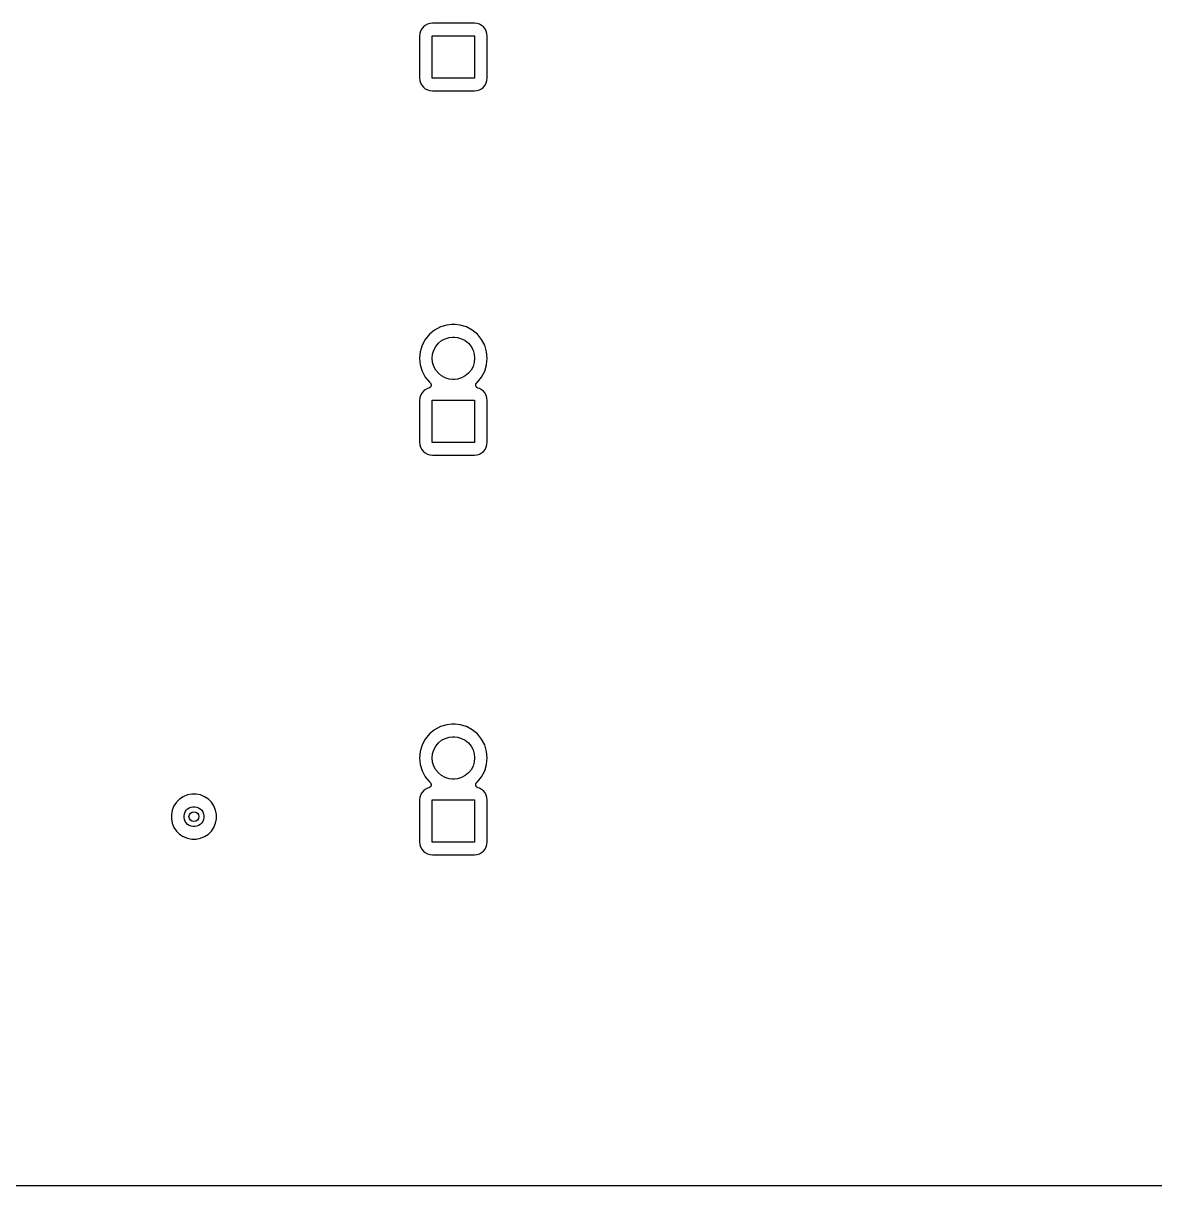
# Model space of a CAD drawing. Extents: x 1.79 to 9.66, y -5.89 to -1.5.
# Drawn here: x 5.706 to 7.5, y -5.892 to -4.049 of the extents above; entities that cross this region are included whole.
import ezdxf

# ---------------------------------------------------------------- set-up
doc = ezdxf.new("R2010")
doc.units = 0
doc.header["$MEASUREMENT"] = 0
doc.layers.add('BLACK', color=7, linetype='CONTINUOUS')

msp = doc.modelspace()

# ---------------------------------------------------------------- linework, layer by layer
at = {"layer": 'BLACK', "linetype": 'CONTINUOUS'}
for p, q in [((6.34012, -4.05469), (6.33762, -4.05773)), ((6.34317, -4.05219), (6.34012, -4.05469)), ((6.34664, -4.05033), (6.34317, -4.05219)), ((6.35041, -4.04919), (6.34664, -4.05033)), ((6.35458, -4.04878), (6.35041, -4.04919)), ((6.42101, -4.04878), (6.35458, -4.04878)), ((6.42518, -4.04919), (6.42101, -4.04878)), ((6.42895, -4.05033), (6.42518, -4.04919)), ((6.43243, -4.05219), (6.42895, -4.05033)), ((6.43547, -4.05469), (6.43243, -4.05219)), ((6.43797, -4.05773), (6.43547, -4.05469)), ((6.33462, -4.06498), (6.33421, -4.06914)), ((6.33421, -4.06914), (6.33421, -4.13558)), ((6.33576, -4.06121), (6.33462, -4.06498)), ((6.33762, -4.05773), (6.33576, -4.06121)), ((6.35433, -4.13583), (6.35433, -4.0689)), ((6.35433, -4.0689), (6.42126, -4.0689)), ((6.42126, -4.0689), (6.42126, -4.13583)), ((6.43983, -4.06121), (6.43797, -4.05773)), ((6.44097, -4.06498), (6.43983, -4.06121)), ((6.44138, -4.06914), (6.44097, -4.06498)), ((6.44138, -4.13558), (6.44138, -4.06914)), ((6.33421, -4.13558), (6.33462, -4.13975)), ((6.33462, -4.13975), (6.33576, -4.14352)), ((6.33576, -4.14352), (6.33762, -4.14699)), ((6.33762, -4.14699), (6.34012, -4.15004)), ((6.42126, -4.13583), (6.35433, -4.13583)), ((6.43547, -4.15004), (6.43797, -4.14699)), ((6.43797, -4.14699), (6.43983, -4.14352)), ((6.43983, -4.14352), (6.44097, -4.13975)), ((6.44097, -4.13975), (6.44138, -4.13558)), ((6.34012, -4.15004), (6.34317, -4.15254)), ((6.34317, -4.15254), (6.34664, -4.15439)), ((6.34664, -4.15439), (6.35041, -4.15554)), ((6.35041, -4.15554), (6.35458, -4.15595)), ((6.35458, -4.15595), (6.42101, -4.15595)), ((6.42101, -4.15595), (6.42518, -4.15554)), ((6.42518, -4.15554), (6.42895, -4.15439)), ((6.42895, -4.15439), (6.43243, -4.15254)), ((6.43243, -4.15254), (6.43547, -4.15004)), ((6.36724, -4.53048), (6.35795, -4.53545)), ((6.37731, -4.52743), (6.36724, -4.53048)), ((6.38517, -4.52665), (6.37731, -4.52743)), ((6.39042, -4.52665), (6.38517, -4.52665)), ((6.39828, -4.52743), (6.39042, -4.52665)), ((6.40835, -4.53048), (6.39828, -4.52743)), ((6.41764, -4.53545), (6.40835, -4.53048)), ((6.34313, -4.55027), (6.33816, -4.55956)), ((6.34981, -4.54213), (6.34313, -4.55027)), ((6.35795, -4.53545), (6.34981, -4.54213)), ((6.36402, -4.55634), (6.36911, -4.55216)), ((6.36911, -4.55216), (6.37493, -4.54905)), ((6.37493, -4.54905), (6.38124, -4.54714)), ((6.38124, -4.54714), (6.38615, -4.54665)), ((6.38615, -4.54665), (6.38944, -4.54665)), ((6.38944, -4.54665), (6.39436, -4.54714)), ((6.39436, -4.54714), (6.40066, -4.54905)), ((6.40066, -4.54905), (6.40648, -4.55216)), ((6.40648, -4.55216), (6.41157, -4.55634)), ((6.42578, -4.54213), (6.41764, -4.53545)), ((6.43246, -4.55027), (6.42578, -4.54213)), ((6.43743, -4.55956), (6.43246, -4.55027)), ((6.3351, -4.56964), (6.33407, -4.58012)), ((6.33816, -4.55956), (6.3351, -4.56964)), ((6.35481, -4.57356), (6.35673, -4.56725)), ((6.35673, -4.56725), (6.35984, -4.56144)), ((6.35984, -4.56144), (6.36402, -4.55634)), ((6.41157, -4.55634), (6.41575, -4.56144)), ((6.41575, -4.56144), (6.41886, -4.56725)), ((6.41886, -4.56725), (6.42078, -4.57356)), ((6.44049, -4.56964), (6.43743, -4.55956)), ((6.44152, -4.58012), (6.44049, -4.56964)), ((6.33407, -4.58012), (6.3351, -4.5906)), ((6.3351, -4.5906), (6.33816, -4.60068)), ((6.35417, -4.58012), (6.35481, -4.57356)), ((6.35481, -4.58668), (6.35417, -4.58012)), ((6.35673, -4.59299), (6.35481, -4.58668)), ((6.42078, -4.58668), (6.41886, -4.59299)), ((6.42078, -4.57356), (6.42142, -4.58012)), ((6.42142, -4.58012), (6.42078, -4.58668)), ((6.43743, -4.60068), (6.44049, -4.5906)), ((6.44049, -4.5906), (6.44152, -4.58012)), ((6.33816, -4.60068), (6.34313, -4.60997)), ((6.35984, -4.5988), (6.35673, -4.59299)), ((6.36402, -4.6039), (6.35984, -4.5988)), ((6.36911, -4.60808), (6.36402, -4.6039)), ((6.37493, -4.61118), (6.36911, -4.60808)), ((6.40648, -4.60808), (6.40066, -4.61118)), ((6.41157, -4.6039), (6.40648, -4.60808)), ((6.41575, -4.5988), (6.41157, -4.6039)), ((6.41886, -4.59299), (6.41575, -4.5988)), ((6.43246, -4.60997), (6.43743, -4.60068)), ((6.34313, -4.60997), (6.34981, -4.61811)), ((6.34888, -4.62741), (6.34664, -4.62809)), ((6.34932, -4.62722), (6.34888, -4.62741)), ((6.34976, -4.62704), (6.34932, -4.62722)), ((6.34977, -4.62704), (6.34976, -4.62704)), ((6.34978, -4.62703), (6.34977, -4.62704)), ((6.35018, -4.62677), (6.34978, -4.62703)), ((6.34981, -4.61811), (6.3506, -4.61876)), ((6.35058, -4.62651), (6.35018, -4.62677)), ((6.35059, -4.62649), (6.35058, -4.6265)), ((6.35058, -4.6265), (6.35058, -4.62651)), ((6.35093, -4.62616), (6.35059, -4.62649)), ((6.3506, -4.61876), (6.35064, -4.61879)), ((6.35064, -4.61879), (6.35064, -4.61879)), ((6.35064, -4.61879), (6.35064, -4.61879)), ((6.35064, -4.61879), (6.35065, -4.6188)), ((6.35065, -4.6188), (6.35099, -4.61915)), ((6.35127, -4.62582), (6.35093, -4.62616)), ((6.35099, -4.61915), (6.35132, -4.61948)), ((6.35128, -4.62581), (6.35127, -4.62582)), ((6.35129, -4.6258), (6.35128, -4.62581)), ((6.35155, -4.6254), (6.35129, -4.6258)), ((6.35132, -4.61948), (6.35133, -4.61949)), ((6.35133, -4.61949), (6.35133, -4.6195)), ((6.35133, -4.6195), (6.3516, -4.6199)), ((6.35182, -4.62501), (6.35155, -4.6254)), ((6.3516, -4.6199), (6.35186, -4.6203)), ((6.35183, -4.62499), (6.35182, -4.625)), ((6.35182, -4.625), (6.35182, -4.62501)), ((6.35202, -4.62455), (6.35183, -4.62499)), ((6.35186, -4.6203), (6.35186, -4.62031)), ((6.35186, -4.62031), (6.35187, -4.62032)), ((6.35187, -4.62032), (6.35204, -4.62076)), ((6.3522, -4.62412), (6.35202, -4.62455)), ((6.35204, -4.62076), (6.35222, -4.6212)), ((6.35221, -4.62409), (6.3522, -4.6241)), ((6.3522, -4.6241), (6.3522, -4.62412)), ((6.3523, -4.62362), (6.35221, -4.62409)), ((6.35222, -4.6212), (6.35223, -4.62122)), ((6.35223, -4.62122), (6.35223, -4.62123)), ((6.35223, -4.62123), (6.35232, -4.62169)), ((6.3524, -4.62316), (6.3523, -4.62362)), ((6.35232, -4.62169), (6.35241, -4.62216)), ((6.35241, -4.62218), (6.3524, -4.62266)), ((6.3524, -4.62266), (6.3524, -4.62314)), ((6.3524, -4.62314), (6.3524, -4.62315)), ((6.3524, -4.62315), (6.3524, -4.62316)), ((6.35241, -4.62216), (6.35241, -4.62217)), ((6.35241, -4.62217), (6.35241, -4.62218)), ((6.38124, -4.6131), (6.37493, -4.61118)), ((6.38615, -4.61358), (6.38124, -4.6131)), ((6.38944, -4.61358), (6.38615, -4.61358)), ((6.39436, -4.6131), (6.38944, -4.61358)), ((6.40066, -4.61118), (6.39436, -4.6131)), ((6.42318, -4.62307), (6.42319, -4.6226)), ((6.42318, -4.62308), (6.42318, -4.62307)), ((6.42318, -4.62309), (6.42318, -4.62308)), ((6.42328, -4.62356), (6.42318, -4.62309)), ((6.42319, -4.62209), (6.42329, -4.62163)), ((6.42319, -4.6221), (6.42319, -4.62209)), ((6.42319, -4.62211), (6.42319, -4.6221)), ((6.42319, -4.6226), (6.42319, -4.62211)), ((6.42336, -4.62403), (6.42328, -4.62356)), ((6.42329, -4.62163), (6.42338, -4.62116)), ((6.42337, -4.62404), (6.42336, -4.62403)), ((6.42337, -4.62405), (6.42337, -4.62404)), ((6.42355, -4.62449), (6.42337, -4.62405)), ((6.42338, -4.62116), (6.42339, -4.62115)), ((6.42339, -4.62114), (6.42357, -4.6207)), ((6.42339, -4.62115), (6.42339, -4.62114)), ((6.42373, -4.62493), (6.42355, -4.62449)), ((6.42357, -4.6207), (6.42376, -4.62026)), ((6.42373, -4.62494), (6.42373, -4.62493)), ((6.42374, -4.62495), (6.42373, -4.62494)), ((6.424, -4.62535), (6.42374, -4.62495)), ((6.42376, -4.62025), (6.42377, -4.62024)), ((6.42376, -4.62026), (6.42376, -4.62025)), ((6.42377, -4.62024), (6.42403, -4.61984)), ((6.42426, -4.62575), (6.424, -4.62535)), ((6.42403, -4.61984), (6.4243, -4.61945)), ((6.42427, -4.62576), (6.42426, -4.62575)), ((6.42427, -4.62577), (6.42427, -4.62576)), ((6.42461, -4.6261), (6.42427, -4.62577)), ((6.4243, -4.61945), (6.42431, -4.61944)), ((6.42431, -4.61943), (6.42465, -4.61909)), ((6.42431, -4.61944), (6.42431, -4.61943)), ((6.42494, -4.62645), (6.42461, -4.6261)), ((6.42465, -4.61909), (6.42499, -4.61876)), ((6.42495, -4.62645), (6.42494, -4.62645)), ((6.42496, -4.62646), (6.42495, -4.62645)), ((6.42535, -4.62673), (6.42496, -4.62646)), ((6.42499, -4.61876), (6.42578, -4.61811)), ((6.42575, -4.627), (6.42535, -4.62673)), ((6.42576, -4.62701), (6.42575, -4.627)), ((6.42577, -4.62701), (6.42576, -4.62701)), ((6.4262, -4.6272), (6.42577, -4.62701)), ((6.42578, -4.61811), (6.43246, -4.60997)), ((6.42664, -4.62739), (6.4262, -4.6272)), ((6.42666, -4.62739), (6.42664, -4.62739)), ((6.42667, -4.62739), (6.42666, -4.62739)), ((6.42666, -4.62739), (6.42666, -4.62739)), ((6.42671, -4.62741), (6.42667, -4.62739)), ((6.42895, -4.62809), (6.42671, -4.62741)), ((6.33462, -4.64273), (6.33421, -4.6469)), ((6.33576, -4.63896), (6.33462, -4.64273)), ((6.33762, -4.63549), (6.33576, -4.63896)), ((6.34012, -4.63244), (6.33762, -4.63549)), ((6.34317, -4.62994), (6.34012, -4.63244)), ((6.34664, -4.62809), (6.34317, -4.62994)), ((6.43243, -4.62994), (6.42895, -4.62809)), ((6.43547, -4.63244), (6.43243, -4.62994)), ((6.43797, -4.63549), (6.43547, -4.63244)), ((6.43983, -4.63896), (6.43797, -4.63549)), ((6.44097, -4.64273), (6.43983, -4.63896)), ((6.44138, -4.6469), (6.44097, -4.64273)), ((6.33421, -4.6469), (6.33421, -4.71334)), ((6.35433, -4.71358), (6.35433, -4.64665)), ((6.35433, -4.64665), (6.42126, -4.64665)), ((6.42126, -4.64665), (6.42126, -4.71358)), ((6.44138, -4.71334), (6.44138, -4.6469)), ((6.33421, -4.71334), (6.33462, -4.7175)), ((6.33462, -4.7175), (6.33576, -4.72127)), ((6.42126, -4.71358), (6.35433, -4.71358)), ((6.43983, -4.72127), (6.44097, -4.7175)), ((6.44097, -4.7175), (6.44138, -4.71334)), ((6.33576, -4.72127), (6.33762, -4.72475)), ((6.33762, -4.72475), (6.34012, -4.72779)), ((6.34012, -4.72779), (6.34317, -4.73029)), ((6.34317, -4.73029), (6.34664, -4.73215)), ((6.34664, -4.73215), (6.35041, -4.73329)), ((6.35041, -4.73329), (6.35458, -4.7337)), ((6.35458, -4.7337), (6.42101, -4.7337)), ((6.42101, -4.7337), (6.42518, -4.73329)), ((6.42518, -4.73329), (6.42895, -4.73215)), ((6.42895, -4.73215), (6.43243, -4.73029)), ((6.43243, -4.73029), (6.43547, -4.72779)), ((6.43547, -4.72779), (6.43797, -4.72475)), ((6.43797, -4.72475), (6.43983, -4.72127)), ((6.37731, -5.16129), (6.36724, -5.16434)), ((6.38517, -5.16051), (6.37731, -5.16129)), ((6.39042, -5.16051), (6.38517, -5.16051)), ((6.39828, -5.16129), (6.39042, -5.16051)), ((6.40835, -5.16434), (6.39828, -5.16129)), ((6.34981, -5.17599), (6.34313, -5.18413)), ((6.35795, -5.16931), (6.34981, -5.17599)), ((6.36724, -5.16434), (6.35795, -5.16931)), ((6.38124, -5.181), (6.38615, -5.18051)), ((6.38615, -5.18051), (6.38944, -5.18051)), ((6.38944, -5.18051), (6.39436, -5.181)), ((6.41764, -5.16931), (6.40835, -5.16434)), ((6.42578, -5.17599), (6.41764, -5.16931)), ((6.43246, -5.18413), (6.42578, -5.17599)), ((6.33816, -5.19342), (6.3351, -5.2035)), ((6.34313, -5.18413), (6.33816, -5.19342)), ((6.35673, -5.20111), (6.35984, -5.19529)), ((6.35984, -5.19529), (6.36402, -5.1902)), ((6.36402, -5.1902), (6.36911, -5.18602)), ((6.36911, -5.18602), (6.37493, -5.18291)), ((6.37493, -5.18291), (6.38124, -5.181)), ((6.39436, -5.181), (6.40066, -5.18291)), ((6.40066, -5.18291), (6.40648, -5.18602)), ((6.40648, -5.18602), (6.41157, -5.1902)), ((6.41157, -5.1902), (6.41575, -5.19529)), ((6.41575, -5.19529), (6.41886, -5.20111)), ((6.43743, -5.19342), (6.43246, -5.18413)), ((6.44049, -5.2035), (6.43743, -5.19342)), ((6.3351, -5.2035), (6.33407, -5.21398)), ((6.33407, -5.21398), (6.3351, -5.22446)), ((6.35417, -5.21398), (6.35481, -5.20742)), ((6.35481, -5.22054), (6.35417, -5.21398)), ((6.35481, -5.20742), (6.35673, -5.20111)), ((6.41886, -5.20111), (6.42078, -5.20742)), ((6.42078, -5.20742), (6.42142, -5.21398)), ((6.42142, -5.21398), (6.42078, -5.22054)), ((6.44152, -5.21398), (6.44049, -5.2035)), ((6.44049, -5.22446), (6.44152, -5.21398)), ((6.3351, -5.22446), (6.33816, -5.23454)), ((6.33816, -5.23454), (6.34313, -5.24382)), ((6.35673, -5.22684), (6.35481, -5.22054)), ((6.35984, -5.23266), (6.35673, -5.22684)), ((6.36402, -5.23775), (6.35984, -5.23266)), ((6.41575, -5.23266), (6.41157, -5.23775)), ((6.41886, -5.22684), (6.41575, -5.23266)), ((6.42078, -5.22054), (6.41886, -5.22684)), ((6.43246, -5.24382), (6.43743, -5.23454)), ((6.43743, -5.23454), (6.44049, -5.22446)), ((6.34313, -5.24382), (6.34981, -5.25196)), ((6.34981, -5.25196), (6.3506, -5.25262)), ((6.3506, -5.25262), (6.35064, -5.25265)), ((6.35064, -5.25265), (6.35064, -5.25265)), ((6.35064, -5.25265), (6.35064, -5.25265)), ((6.35064, -5.25265), (6.35065, -5.25266)), ((6.35065, -5.25266), (6.35099, -5.253)), ((6.35099, -5.253), (6.35132, -5.25334)), ((6.35132, -5.25334), (6.35133, -5.25335)), ((6.35133, -5.25335), (6.35133, -5.25336)), ((6.35133, -5.25336), (6.3516, -5.25376)), ((6.3516, -5.25376), (6.35186, -5.25416)), ((6.35186, -5.25416), (6.35186, -5.25417)), ((6.35186, -5.25417), (6.35187, -5.25418)), ((6.35187, -5.25418), (6.35204, -5.25462)), ((6.36911, -5.24194), (6.36402, -5.23775)), ((6.37493, -5.24504), (6.36911, -5.24194)), ((6.38124, -5.24696), (6.37493, -5.24504)), ((6.38615, -5.24744), (6.38124, -5.24696)), ((6.38944, -5.24744), (6.38615, -5.24744)), ((6.39436, -5.24696), (6.38944, -5.24744)), ((6.40066, -5.24504), (6.39436, -5.24696)), ((6.40648, -5.24194), (6.40066, -5.24504)), ((6.41157, -5.23775), (6.40648, -5.24194)), ((6.42357, -5.25455), (6.42376, -5.25412)), ((6.42376, -5.25411), (6.42377, -5.2541)), ((6.42376, -5.25412), (6.42376, -5.25411)), ((6.42377, -5.2541), (6.42403, -5.2537)), ((6.42403, -5.2537), (6.4243, -5.25331)), ((6.4243, -5.25331), (6.42431, -5.2533)), ((6.42431, -5.25329), (6.42466, -5.25295)), ((6.42431, -5.2533), (6.42431, -5.25329)), ((6.42466, -5.25295), (6.42499, -5.25262)), ((6.42499, -5.25262), (6.42578, -5.25196)), ((6.42578, -5.25196), (6.43246, -5.24382)), ((5.96595, -5.27271), (5.95944, -5.27541)), ((5.97286, -5.27134), (5.96595, -5.27271)), ((5.9799, -5.27134), (5.97286, -5.27134)), ((5.98681, -5.27271), (5.9799, -5.27134)), ((5.99331, -5.27541), (5.98681, -5.27271)), ((6.33576, -5.27282), (6.33462, -5.27659)), ((6.33762, -5.26935), (6.33576, -5.27282)), ((6.34012, -5.2663), (6.33762, -5.26935)), ((6.34317, -5.2638), (6.34012, -5.2663)), ((6.34664, -5.26194), (6.34317, -5.2638)), ((6.34888, -5.26127), (6.34664, -5.26194)), ((6.34932, -5.26108), (6.34888, -5.26127)), ((6.34976, -5.2609), (6.34932, -5.26108)), ((6.34977, -5.2609), (6.34976, -5.2609)), ((6.34978, -5.26089), (6.34977, -5.2609)), ((6.35018, -5.26063), (6.34978, -5.26089)), ((6.35058, -5.26036), (6.35018, -5.26063)), ((6.35059, -5.26035), (6.35058, -5.26036)), ((6.35058, -5.26036), (6.35058, -5.26036)), ((6.35093, -5.26001), (6.35059, -5.26035)), ((6.35127, -5.25968), (6.35093, -5.26001)), ((6.35128, -5.25967), (6.35127, -5.25968)), ((6.35129, -5.25966), (6.35128, -5.25967)), ((6.35155, -5.25926), (6.35129, -5.25966)), ((6.35182, -5.25887), (6.35155, -5.25926)), ((6.35183, -5.25885), (6.35182, -5.25886)), ((6.35182, -5.25886), (6.35182, -5.25887)), ((6.35202, -5.25841), (6.35183, -5.25885)), ((6.3522, -5.25797), (6.35202, -5.25841)), ((6.35204, -5.25462), (6.35222, -5.25506)), ((6.35221, -5.25795), (6.3522, -5.25796)), ((6.3522, -5.25796), (6.3522, -5.25797)), ((6.3523, -5.25748), (6.35221, -5.25795)), ((6.35222, -5.25506), (6.35223, -5.25507)), ((6.35223, -5.25507), (6.35223, -5.25508)), ((6.35223, -5.25508), (6.35232, -5.25555)), ((6.3524, -5.25702), (6.3523, -5.25748)), ((6.35232, -5.25555), (6.35241, -5.25602)), ((6.35241, -5.25604), (6.3524, -5.25651)), ((6.3524, -5.25651), (6.3524, -5.257)), ((6.3524, -5.257), (6.3524, -5.25701)), ((6.3524, -5.25701), (6.3524, -5.25702)), ((6.35241, -5.25602), (6.35241, -5.25603)), ((6.35241, -5.25603), (6.35241, -5.25604)), ((6.42318, -5.25693), (6.42319, -5.25646)), ((6.42318, -5.25694), (6.42318, -5.25693)), ((6.42318, -5.25695), (6.42318, -5.25694)), ((6.42328, -5.25742), (6.42318, -5.25695)), ((6.42319, -5.25595), (6.42329, -5.25548)), ((6.42319, -5.25596), (6.42319, -5.25595)), ((6.42319, -5.25597), (6.42319, -5.25596)), ((6.42319, -5.25646), (6.42319, -5.25597)), ((6.42336, -5.25789), (6.42328, -5.25742)), ((6.42329, -5.25548), (6.42338, -5.25502)), ((6.42337, -5.2579), (6.42336, -5.25789)), ((6.42337, -5.25791), (6.42337, -5.2579)), ((6.42355, -5.25835), (6.42337, -5.25791)), ((6.42338, -5.25502), (6.42339, -5.25501)), ((6.42339, -5.255), (6.42357, -5.25455)), ((6.42339, -5.25501), (6.42339, -5.255)), ((6.42373, -5.25879), (6.42355, -5.25835)), ((6.42373, -5.2588), (6.42373, -5.25879)), ((6.42374, -5.25881), (6.42373, -5.2588)), ((6.424, -5.25921), (6.42374, -5.25881)), ((6.42426, -5.25961), (6.424, -5.25921)), ((6.42427, -5.25962), (6.42426, -5.25961)), ((6.42427, -5.25963), (6.42427, -5.25962)), ((6.42461, -5.25996), (6.42427, -5.25963)), ((6.42494, -5.26031), (6.42461, -5.25996)), ((6.42495, -5.26031), (6.42494, -5.26031)), ((6.42496, -5.26032), (6.42495, -5.26031)), ((6.42535, -5.26058), (6.42496, -5.26032)), ((6.42575, -5.26086), (6.42535, -5.26058)), ((6.42576, -5.26086), (6.42575, -5.26086)), ((6.42577, -5.26087), (6.42576, -5.26086)), ((6.4262, -5.26105), (6.42577, -5.26087)), ((6.42664, -5.26124), (6.4262, -5.26105)), ((6.42666, -5.26125), (6.42664, -5.26124)), ((6.42667, -5.26125), (6.42666, -5.26125)), ((6.42666, -5.26125), (6.42666, -5.26125)), ((6.42671, -5.26127), (6.42667, -5.26125)), ((6.42895, -5.26194), (6.42671, -5.26127)), ((6.43243, -5.2638), (6.42895, -5.26194)), ((6.43547, -5.2663), (6.43243, -5.2638)), ((6.43797, -5.26935), (6.43547, -5.2663)), ((6.43983, -5.27282), (6.43797, -5.26935)), ((6.44097, -5.27659), (6.43983, -5.27282)), ((5.9447, -5.29015), (5.942, -5.29666)), ((5.94861, -5.2843), (5.9447, -5.29015)), ((5.95359, -5.27932), (5.94861, -5.2843)), ((5.95944, -5.27541), (5.95359, -5.27932)), ((5.99917, -5.27932), (5.99331, -5.27541)), ((6.00415, -5.2843), (5.99917, -5.27932)), ((6.00806, -5.29015), (6.00415, -5.2843)), ((6.01075, -5.29666), (6.00806, -5.29015)), ((6.33462, -5.27659), (6.33421, -5.28076)), ((6.33421, -5.28076), (6.33421, -5.3472)), ((6.35433, -5.34744), (6.35433, -5.28051)), ((6.35433, -5.28051), (6.42126, -5.28051)), ((6.42126, -5.28051), (6.42126, -5.34744)), ((6.44138, -5.28076), (6.44097, -5.27659)), ((6.44138, -5.3472), (6.44138, -5.28076)), ((5.942, -5.29666), (5.94063, -5.30357)), ((5.94063, -5.30357), (5.94063, -5.31061)), ((5.96063, -5.30554), (5.96124, -5.30249)), ((5.96063, -5.30864), (5.96063, -5.30554)), ((5.96124, -5.31168), (5.96063, -5.30864)), ((5.96124, -5.30249), (5.96242, -5.29963)), ((5.96242, -5.29963), (5.96415, -5.29705)), ((5.96415, -5.29705), (5.96634, -5.29485)), ((5.96634, -5.29485), (5.96892, -5.29313)), ((5.96892, -5.29313), (5.97178, -5.29194)), ((5.97178, -5.29194), (5.97483, -5.29134)), ((5.97483, -5.29134), (5.97793, -5.29134)), ((5.97793, -5.29134), (5.98097, -5.29194)), ((5.98097, -5.29194), (5.98384, -5.29313)), ((5.98384, -5.29313), (5.98642, -5.29485)), ((5.98642, -5.29485), (5.98861, -5.29705)), ((5.98861, -5.29705), (5.99033, -5.29963)), ((5.99033, -5.29963), (5.99152, -5.30249)), ((5.99152, -5.30249), (5.99213, -5.30554)), ((5.99213, -5.30864), (5.99152, -5.31168)), ((5.99213, -5.30554), (5.99213, -5.30864)), ((6.01213, -5.30357), (6.01075, -5.29666)), ((6.01213, -5.31061), (6.01213, -5.30357)), ((5.94063, -5.31061), (5.942, -5.31751)), ((5.942, -5.31751), (5.9447, -5.32402)), ((5.9447, -5.32402), (5.94861, -5.32987)), ((5.96242, -5.31455), (5.96124, -5.31168)), ((5.96415, -5.31713), (5.96242, -5.31455)), ((5.96634, -5.31932), (5.96415, -5.31713)), ((5.96892, -5.32104), (5.96634, -5.31932)), ((5.97178, -5.32223), (5.96892, -5.32104)), ((5.97483, -5.32283), (5.97178, -5.32223)), ((5.97793, -5.32283), (5.97483, -5.32283)), ((5.98097, -5.32223), (5.97793, -5.32283)), ((5.98384, -5.32104), (5.98097, -5.32223)), ((5.98642, -5.31932), (5.98384, -5.32104)), ((5.98861, -5.31713), (5.98642, -5.31932)), ((5.99033, -5.31455), (5.98861, -5.31713)), ((5.99152, -5.31168), (5.99033, -5.31455)), ((6.00415, -5.32987), (6.00806, -5.32402)), ((6.00806, -5.32402), (6.01075, -5.31751)), ((6.01075, -5.31751), (6.01213, -5.31061)), ((5.94861, -5.32987), (5.95359, -5.33485)), ((5.95359, -5.33485), (5.95944, -5.33877)), ((5.95944, -5.33877), (5.96595, -5.34146)), ((5.96595, -5.34146), (5.97286, -5.34283)), ((5.97286, -5.34283), (5.9799, -5.34283)), ((5.9799, -5.34283), (5.98681, -5.34146)), ((5.98681, -5.34146), (5.99331, -5.33877)), ((5.99331, -5.33877), (5.99917, -5.33485)), ((5.99917, -5.33485), (6.00415, -5.32987)), ((6.33421, -5.3472), (6.33462, -5.35136)), ((6.33462, -5.35136), (6.33576, -5.35513)), ((6.33576, -5.35513), (6.33762, -5.35861)), ((6.33762, -5.35861), (6.34012, -5.36165)), ((6.34012, -5.36165), (6.34317, -5.36415)), ((6.34317, -5.36415), (6.34664, -5.36601)), ((6.42126, -5.34744), (6.35433, -5.34744)), ((6.42895, -5.36601), (6.43243, -5.36415)), ((6.43243, -5.36415), (6.43547, -5.36165)), ((6.43547, -5.36165), (6.43797, -5.35861)), ((6.43797, -5.35861), (6.43983, -5.35513)), ((6.43983, -5.35513), (6.44097, -5.35136)), ((6.44097, -5.35136), (6.44138, -5.3472)), ((6.34664, -5.36601), (6.35041, -5.36715)), ((6.35041, -5.36715), (6.35458, -5.36756)), ((6.35458, -5.36756), (6.42101, -5.36756)), ((6.42101, -5.36756), (6.42518, -5.36715)), ((6.42518, -5.36715), (6.42895, -5.36601)), ((9.16614, -5.89245), (2.27921, -5.89245))]:
    msp.add_line(p, q, dxfattribs=at)
at = {"layer": 'BLACK'}
msp.add_circle((5.97638, -5.30709), 0.00787, dxfattribs=at)

doc.saveas('drawing.dxf')
